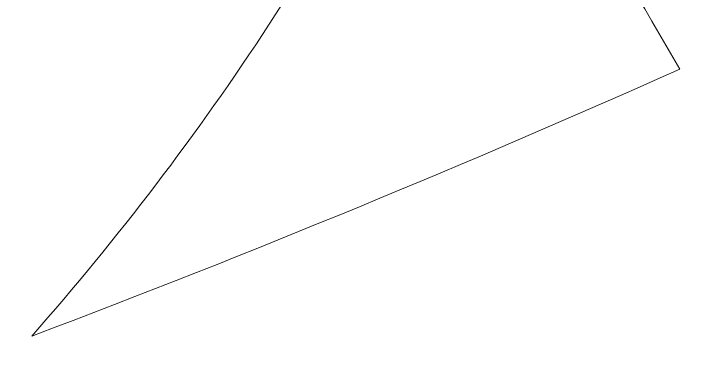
# Model space of a CAD drawing. Extents: x -864 to 2539, y -2536 to -44.
# Drawn here: x 325.26 to 334.21, y -2003.38 to -1998.78 of the extents above; entities that cross this region are included whole.
import ezdxf

# ---------------------------------------------------------------- set-up
doc = ezdxf.new("R2010")
doc.units = 0
doc.header["$MEASUREMENT"] = 0
doc.layers.add('Layer 1', color=7, linetype='Continuous', lineweight=0)

msp = doc.modelspace()

# ---------------------------------------------------------------- linework, layer by layer
at = {"layer": 'Layer 1'}
for points, knots in [([(400.335, -1837.9501), (393.005, -1823.7701), (382.675, -1811.89), (369.615, -1802.63), (356.675, -1793.4401), (340.765, -1785.5299), (322.335, -1779.11), (304.0449, -1772.7501), (283.3149, -1766.84), (260.755, -1761.5599), (242.825, -1757.0299), (229.785, -1753.5402), (221.995, -1751.1801), (214.325, -1748.87), (206.625, -1745.61), (199.125, -1741.5001), (191.745, -1737.4601), (185.885, -1732.58), (181.7051, -1727.0001), (177.615, -1721.5499), (175.535, -1714.9601), (175.535, -1707.41), (175.535, -1695.0299), (181.575, -1684.6901), (193.985, -1675.7999), (206.4451, -1666.88), (223.125, -1662.36), (243.575, -1662.36), (265.605, -1662.36), (281.745, -1666.4801), (291.535, -1674.62), (301.485, -1682.87), (310.145, -1694.5699), (317.3149, -1709.4501), (323.035, -1720.16), (328.4551, -1728.0099), (333.425, -1732.7902), (338.615, -1737.7902), (346.2151, -1740.33), (356.015, -1740.33), (366.785, -1740.33), (375.895, -1736.1901), (383.095, -1728.0201), (390.235, -1719.9301), (393.855, -1710.7001), (393.855, -1700.5699), (393.855, -1689.7399), (391.025, -1678.4899), (385.4351, -1667.13), (379.865, -1655.8099), (370.9551, -1644.88), (358.9551, -1634.62), (346.9651, -1624.39), (331.6951, -1616.0699), (313.5649, -1609.9), (295.4751, -1603.7501), (273.765, -1600.63), (249.0449, -1600.63), (218.115, -1600.63), (190.7949, -1605.33), (167.865, -1614.59), (144.8149, -1623.91), (126.9351, -1637.4401), (114.7251, -1654.83), (102.505, -1672.2399), (96.3049, -1692.42), (96.3049, -1714.7999), (96.3049, -1738.2902), (102.1851, -1758.2399), (113.785, -1774.11), (125.335, -1789.91), (141.145, -1802.5499), (160.7949, -1811.6801), (180.265, -1820.7301), (204.735, -1828.7399), (233.5549, -1835.4801), (254.915, -1840.37), (272.1951, -1845.0402), (284.925, -1849.38), (297.415, -1853.63), (307.735, -1859.86), (315.595, -1867.9), (323.2949, -1875.7701), (327.2051, -1886.2101), (327.2051, -1898.91), (327.2051, -1914.9501), (319.875, -1928.5402), (305.4351, -1939.3099), (290.8149, -1950.2101), (271.4751, -1955.7301), (247.9551, -1955.7301), (230.845, -1955.7301), (216.885, -1953.0001), (206.4651, -1947.61), (196.0449, -1942.2301), (187.865, -1935.3099), (182.155, -1927.0499), (176.335, -1918.64), (170.845, -1908.0001), (165.825, -1895.4501), (161.535, -1884.4601), (156.255, -1876.0201), (150.135, -1870.36), (143.855, -1864.5599), (136.075, -1861.62), (127.035, -1861.62), (115.9451, -1861.62), (106.675, -1865.37), (99.4751, -1872.7599), (92.285, -1880.14), (88.645, -1889.12), (88.645, -1899.4601), (88.645, -1916.7301), (94.505, -1934.7201), (106.0549, -1952.92), (117.5649, -1971.0699), (132.755, -1985.7902), (151.1951, -1996.67), (177.095, -2011.7301), (210.385, -2019.37), (250.135, -2019.37), (283.285, -2019.37), (312.375, -2013.7902), (336.595, -2002.7799), (360.915, -1991.7301), (379.655, -1976.2001), (392.3049, -1956.63), (404.9451, -1937.0599), (411.355, -1914.6901), (411.355, -1890.16), (411.355, -1869.6901), (407.645, -1852.12), (400.335, -1837.9501)], [0, 0, 0, 0, 1, 1, 1, 2, 2, 2, 3, 3, 3, 4, 4, 4, 5, 5, 5, 6, 6, 6, 7, 7, 7, 8, 8, 8, 9, 9, 9, 10, 10, 10, 11, 11, 11, 12, 12, 12, 13, 13, 13, 14, 14, 14, 15, 15, 15, 16, 16, 16, 17, 17, 17, 18, 18, 18, 19, 19, 19, 20, 20, 20, 21, 21, 21, 22, 22, 22, 23, 23, 23, 24, 24, 24, 25, 25, 25, 26, 26, 26, 27, 27, 27, 28, 28, 28, 29, 29, 29, 30, 30, 30, 31, 31, 31, 32, 32, 32, 33, 33, 33, 34, 34, 34, 35, 35, 35, 36, 36, 36, 37, 37, 37, 38, 38, 38, 39, 39, 39, 40, 40, 40, 41, 41, 41, 42, 42, 42, 43, 43, 43, 44, 44, 44, 44]), ([(285.2673, -1970.894), (287.7781, -1964.7004), (289.6411, -1958.3955), (290.8961, -1952.0413), (292.3024, -1951.4587), (293.6882, -1950.8513), (295.0405, -1950.2031), (297.2891, -1960.8923), (296.6573, -1971.8412), (293.1836, -1982.6177), (292.09, -1986.0107), (297.4133, -1987.4521), (298.4991, -1984.083), (299.5751, -1980.7446), (300.324, -1977.3984), (300.8853, -1974.0524), (304.0327, -1980.2454), (305.232, -1986.8452), (304.5621, -1993.842), (304.3293, -1996.2751), (306.8431, -1996.979), (308.5588, -1996.0676), (308.5588, -1996.0676), (308.5708, -1996.1123), (308.5708, -1996.1123), (310.5089, -1996.0383), (312.3232, -1994.1294), (310.9072, -1992.1423), (306.8286, -1986.4172), (304.5672, -1980.1021), (304.1966, -1973.1652), (306.3558, -1975.782), (308.6774, -1978.3062), (311.2783, -1980.6589), (313.9033, -1983.0336), (317.7928, -1979.1237), (315.149, -1976.7322), (306.6273, -1969.0231), (300.5502, -1959.697), (297.1821, -1949.1234), (298.2645, -1948.5643), (299.3286, -1947.9833), (300.3746, -1947.3804), (305.0043, -1952.9163), (310.2559, -1958.0327), (316.1431, -1962.6208), (318.9089, -1964.7764), (322.8191, -1960.8804), (320.0138, -1958.6941), (314.4778, -1954.3795), (309.5092, -1949.5979), (305.1108, -1944.4336), (306.0303, -1943.8098), (306.9376, -1943.1715), (307.825, -1942.5099), (309.6503, -1941.1494), (311.3605, -1939.7422), (312.9739, -1938.2963), (313.9346, -1939.5355), (314.8873, -1940.7817), (315.8196, -1942.0455), (329.0905, -1960.0361), (337.0563, -1999.0173), (311.5317, -2007.1627), (311.5317, -2007.1627), (311.5317, -2007.1624), (311.5317, -2007.1624), (286.8927, -2012.5354), (274.2914, -1979.4175), (274.9774, -1956.9814), (278.3453, -1956.2446), (281.606, -1955.3708), (284.7396, -1954.3379), (283.5475, -1959.4158), (281.9668, -1964.458), (279.9517, -1969.4285), (278.6155, -1972.7247), (283.9497, -1974.1436), (285.2673, -1970.894)], [0, 0, 0, 0, 1, 1, 1, 2, 2, 2, 3, 3, 3, 4, 4, 4, 5, 5, 5, 6, 6, 6, 7, 7, 7, 8, 8, 8, 9, 9, 9, 10, 10, 10, 11, 11, 11, 12, 12, 12, 13, 13, 13, 14, 14, 14, 15, 15, 15, 16, 16, 16, 17, 17, 17, 18, 18, 18, 19, 19, 19, 20, 20, 20, 21, 21, 21, 22, 22, 22, 23, 23, 23, 24, 24, 24, 25, 25, 25, 26, 26, 26, 26]), ([(325.5015, -2003.0481), (327.7844, -2000.4636), (329.7025, -1997.5352), (331.1879, -1994.3601), (332.1175, -1996.1077), (333.0802, -1997.8284), (334.0751, -1999.5182), (331.2812, -2000.766), (328.4265, -2001.9465), (325.5015, -2003.0481)], [0, 0, 0, 0, 1, 1, 1, 2, 2, 2, 3, 3, 3, 3])]:
    msp.add_open_spline(points, degree=3, knots=knots, dxfattribs=at)

doc.saveas('drawing.dxf')
